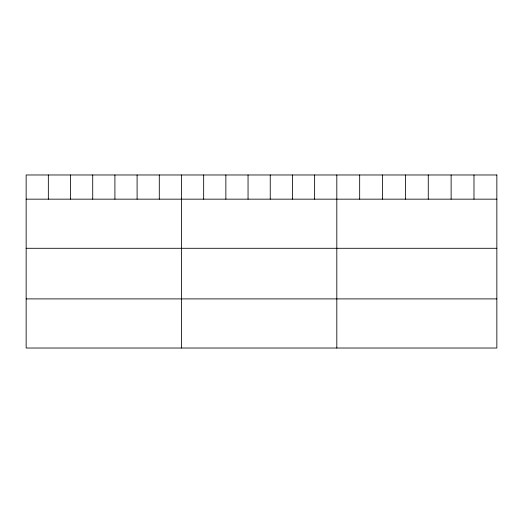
<?xml version="1.0" encoding="UTF-8"?>
<svg xmlns="http://www.w3.org/2000/svg" width="523" height="523" viewBox="0 0 523 523"><rect width="100%" height="100%" fill="white"/><g stroke="black" fill="none" stroke-linecap="round" stroke-linejoin="round"><path stroke-width="0.78" d="M26.15 199.165L496.85 199.165M26.15 248.288L496.85 248.288M26.15 298.901L496.85 298.901M473.988 174.976L473.988 199.165M451.127 174.976L451.127 199.165M428.265 174.976L428.265 199.165M405.397 174.976L405.397 199.165M382.535 174.976L382.535 199.165M359.674 174.976L359.674 199.165M336.812 174.976L336.812 348.024M314.624 174.976L314.624 199.165M292.429 174.976L292.429 199.165M270.241 174.976L270.241 199.165M248.052 174.976L248.052 199.165M225.864 174.976L225.864 199.165M203.669 174.976L203.669 199.165M181.481 174.976L181.481 348.024M159.293 174.976L159.293 199.165M137.098 174.976L137.098 199.165M114.91 174.976L114.91 199.165M92.721 174.976L92.721 199.165M70.533 174.976L70.533 199.165M48.338 174.976L48.338 199.165M496.85 174.976L26.15 174.976L26.15 348.024L496.85 348.024L496.85 174.976"/></g></svg>
